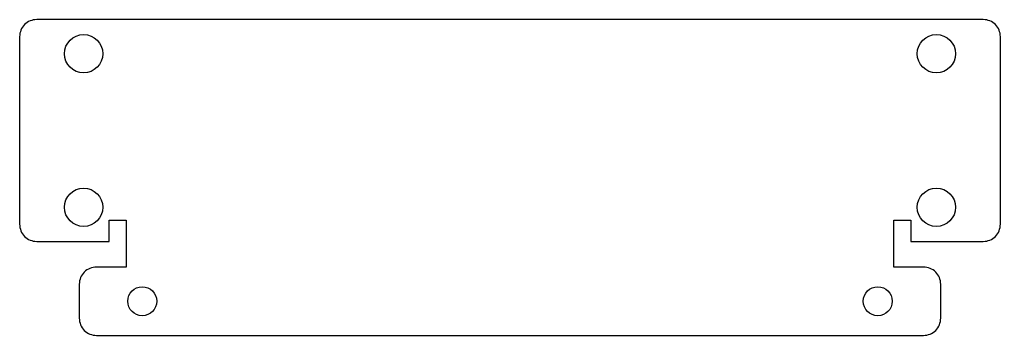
# Model space of a CAD drawing. Header units: millimetres. Extents: x -2 to 113, y -37 to 0.
import ezdxf

# ---------------------------------------------------------------- set-up
doc = ezdxf.new("R2010")
doc.units = ezdxf.units.MM

msp = doc.modelspace()

# ---------------------------------------------------------------- linework, layer by layer
msp.add_lwpolyline([(104, -37.02, 0.414214), (106, -35.02), (106, -31.02, 0.414214), (104, -29.02), (100.5, -29.02), (100.5, -23.5), (102.5, -23.5), (102.5, -26), (111, -26, 0.414214), (113, -24), (113, -2, 0.414214), (111, 0), (0, 0, 0.414214), (-2, -2), (-2, -24, 0.414214), (0, -26), (8.5, -26), (8.5, -23.5), (10.5, -23.5), (10.5, -29.02), (7, -29.02, 0.414214), (5, -31.02), (5, -35.02, 0.414214), (7, -37.02)], format="xyb", close=True)
for centre, radius in [((5.5, -4), 2.25), ((105.5, -4), 2.25), ((5.5, -22), 2.25), ((105.5, -22), 2.25), ((12.38, -33.02), 1.7), ((98.62, -33.02), 1.7)]:
    msp.add_circle(centre, radius)

doc.saveas('drawing.dxf')
